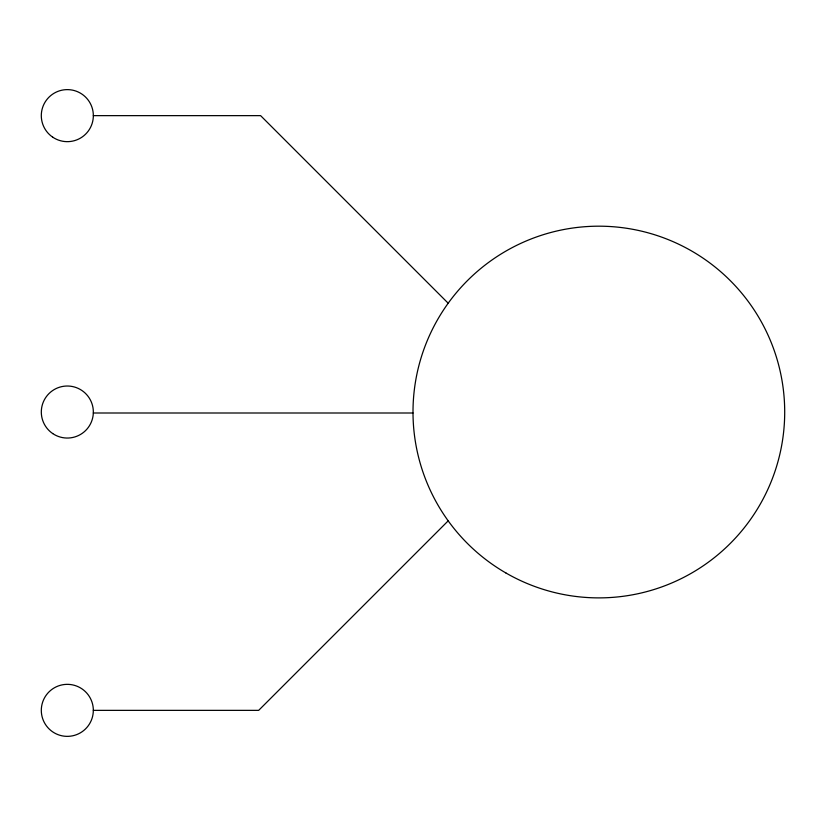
<?xml version="1.0" encoding="UTF-8"?>
<svg xmlns="http://www.w3.org/2000/svg" width="826" height="826" viewBox="0 0 826 826"><rect width="100%" height="100%" fill="white"/><g stroke="black" fill="none" stroke-linecap="round" stroke-linejoin="round"><path stroke-width="1.24" d="M448.188 520.845L258.672 710.36L93.317 710.36A26.019 26.019 0 0 1 54.309 732.889A26.019 26.019 0 0 1 54.309 687.831A26.019 26.019 0 0 1 93.338 710.36M93.317 115.64L260.603 115.64L448.188 303.225M93.317 413L413 413M505.925 572.986A185.85 185.85 0 0 0 784.7 412.029A185.85 185.85 0 0 0 505.925 251.083A185.85 185.85 0 0 0 505.925 572.986M52.74 433.578A26.019 26.019 0 0 0 93.276 413.888A26.019 26.019 0 0 0 55.951 388.633A26.019 26.019 0 0 0 52.74 433.578M52.74 137.188A26.019 26.019 0 0 0 93.276 117.498A26.019 26.019 0 0 0 55.951 92.233A26.019 26.019 0 0 0 52.74 137.188"/></g></svg>
